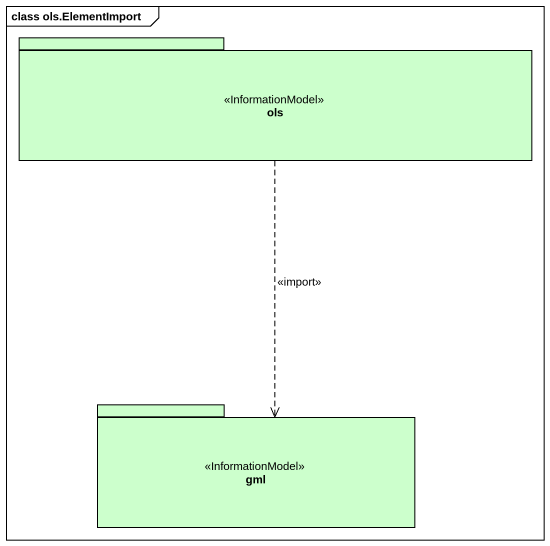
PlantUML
@startuml
mainframe class ols.ElementImport
package ols <<InformationModel>> #CCFFCC {
}
package gml <<InformationModel>> #CCFFCC {
}
ols ..> gml : <<import>>
@enduml
